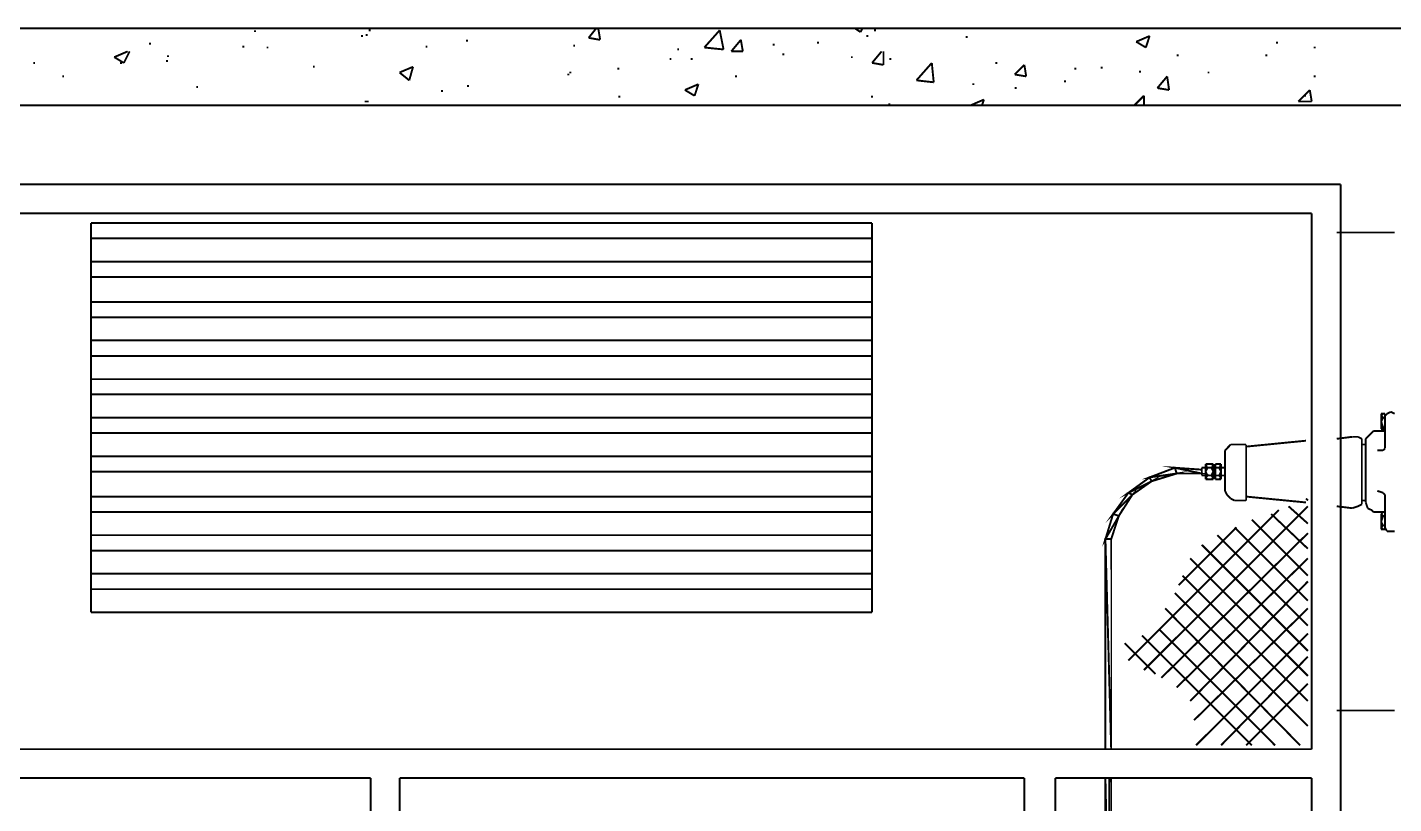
# Model space of a CAD drawing. Extents: x 219 to 1226, y 175 to 465.
# Drawn here: x 251.06 to 281.11, y 245.05 to 262.12 of the extents above; entities that cross this region are included whole.
import ezdxf

# ---------------------------------------------------------------- set-up
doc = ezdxf.new("R2010")
doc.units = 0
doc.header["$MEASUREMENT"] = 0
for name, color, linetype in [('C00-00-00-BLACK', 7, 'Continuous'), ('C00-FF-00', 3, 'Continuous'), ('CFF-00-00', 1, 'Continuous')]:
    doc.layers.add(name, color=color, linetype=linetype)

msp = doc.modelspace()

# ---------------------------------------------------------------- linework, layer by layer
at = {"layer": 'C00-00-00-BLACK', "const_width": 0.0423}
for points in [[(232.744, 262.098), (408.666, 262.098)], [(256.071, 262.055), (256.071, 262.014)], [(258.572, 262.055), (258.614, 262.055)], [(263.409, 261.887), (263.577, 262.098)], [(263.663, 261.844), (263.62, 262.098)], [(265.954, 261.675), (266.292, 262.055)], [(266.377, 261.632), (266.292, 262.055)], [(269.262, 262.098), (269.389, 262.014)], [(269.389, 262.014), (269.43, 262.098)], [(269.685, 262.055), (269.726, 262.055)], [(253.738, 261.759), (253.781, 261.759)], [(255.818, 261.718), (255.818, 261.675)], [(258.403, 261.929), (258.445, 261.929)], [(258.529, 261.971), (258.529, 261.929)], [(259.844, 261.718), (259.844, 261.675)], [(260.736, 261.844), (260.736, 261.802)], [(263.07, 261.718), (263.112, 261.718)], [(263.409, 261.887), (263.663, 261.844)], [(266.547, 261.59), (266.758, 261.844)], [(266.801, 261.59), (266.758, 261.844)], [(267.48, 261.759), (267.48, 261.718)], [(268.454, 261.802), (268.454, 261.759)], [(269.515, 261.929), (269.558, 261.929)], [(271.721, 261.929), (271.721, 261.887)], [(275.452, 261.802), (275.748, 261.929)], [(275.452, 261.802), (275.664, 261.675)], [(275.664, 261.675), (275.748, 261.929)], [(278.548, 261.802), (278.548, 261.759)], [(252.976, 261.463), (253.272, 261.59)], [(252.976, 261.463), (253.188, 261.336)], [(253.188, 261.336), (253.315, 261.59)], [(254.161, 261.505), (254.161, 261.463)], [(256.326, 261.675), (256.367, 261.675)], [(265.189, 261.421), (265.231, 261.421)], [(265.359, 261.632), (265.4, 261.632)], [(265.655, 261.421), (265.697, 261.421)], [(265.954, 261.675), (266.377, 261.632)], [(266.547, 261.59), (266.801, 261.59)], [(267.692, 261.548), (267.692, 261.505)], [(269.176, 261.463), (269.219, 261.463)], [(269.642, 261.336), (269.854, 261.59)], [(269.895, 261.293), (269.895, 261.59)], [(270.024, 261.421), (270.065, 261.421)], [(276.343, 261.505), (276.386, 261.505)], [(278.293, 261.505), (278.336, 261.505)], [(279.355, 261.675), (279.397, 261.675)], [(251.193, 261.336), (251.236, 261.336)], [(253.103, 261.336), (253.146, 261.336)], [(254.118, 261.379), (254.161, 261.379)], [(257.344, 261.252), (257.387, 261.252)], [(259.251, 261.125), (259.548, 261.252)], [(259.251, 261.125), (259.464, 260.953)], [(259.464, 260.953), (259.548, 261.252)], [(262.982, 261.125), (263.027, 261.125)], [(264.043, 261.209), (264.086, 261.209)], [(269.642, 261.336), (269.895, 261.293)], [(270.619, 260.953), (270.957, 261.336)], [(270.999, 260.91), (270.957, 261.336)], [(272.357, 261.336), (272.399, 261.336)], [(272.78, 261.082), (272.992, 261.293)], [(273.033, 261.04), (272.992, 261.293)], [(274.094, 261.209), (274.137, 261.209)], [(274.69, 261.252), (274.69, 261.209)], [(275.537, 261.166), (275.537, 261.125)], [(277.021, 261.125), (277.064, 261.125)], [(251.831, 261.04), (251.872, 261.04)], [(254.799, 260.826), (254.799, 260.783)], [(260.736, 260.826), (260.778, 260.826)], [(262.94, 261.082), (262.982, 261.082)], [(265.527, 260.741), (265.823, 260.868)], [(265.739, 260.614), (265.823, 260.868)], [(266.631, 261.04), (266.674, 261.04)], [(270.619, 260.953), (270.999, 260.91)], [(271.848, 260.868), (271.891, 260.868)], [(272.78, 261.082), (273.033, 261.04)], [(273.884, 260.953), (273.884, 260.91)], [(275.917, 260.783), (276.133, 261.04)], [(276.175, 260.741), (276.133, 261.04)], [(279.355, 261.04), (279.397, 261.04)], [(260.186, 260.741), (260.186, 260.698)], [(264.086, 260.614), (264.086, 260.571)], [(265.527, 260.741), (265.739, 260.614)], [(269.642, 260.614), (269.642, 260.571)], [(271.807, 260.402), (272.103, 260.53)], [(272.06, 260.402), (272.103, 260.53)], [(272.78, 260.783), (272.822, 260.783)], [(275.41, 260.402), (275.621, 260.614)], [(275.621, 260.402), (275.621, 260.614)], [(275.917, 260.783), (276.175, 260.741)], [(279.017, 260.487), (279.27, 260.741)], [(279.144, 260.614), (279.185, 260.614)], [(279.313, 260.487), (279.27, 260.741)], [(242.202, 260.402), (399.208, 260.402)], [(258.487, 260.487), (258.529, 260.487)], [(258.529, 260.487), (258.572, 260.487)], [(270.024, 260.445), (270.024, 260.402)], [(271.807, 260.402), (271.848, 260.402)], [(279.017, 260.487), (279.313, 260.487)], [(242.202, 258.664), (279.947, 258.664)], [(279.947, 258.664), (279.947, 208.943)], [(242.839, 258.029), (279.313, 258.029)], [(269.642, 257.818), (252.465, 257.818)], [(252.465, 257.818), (252.465, 249.255)], [(269.642, 249.255), (269.642, 257.818)], [(279.313, 258.029), (279.313, 246.244)], [(279.863, 257.606), (281.136, 257.606)], [(280.839, 253.62), (280.881, 253.62)], [(280.881, 253.62), (280.839, 253.579)], [(280.839, 253.62), (280.839, 253.283)], [(280.881, 253.62), (280.924, 253.62)], [(280.967, 253.62), (280.924, 253.579)], [(280.924, 253.62), (280.924, 252.944)], [(281.051, 253.663), (280.967, 253.62)], [(281.136, 253.62), (281.051, 253.663)], [(280.839, 253.579), (280.881, 253.536)], [(280.881, 253.536), (280.839, 253.452)], [(280.839, 253.452), (280.881, 253.324)], [(280.881, 253.324), (280.839, 253.324)], [(280.839, 253.324), (280.881, 253.283)], [(280.881, 253.536), (280.924, 253.536)], [(280.881, 253.324), (280.924, 253.324)], [(277.87, 252.898), (279.185, 253.028)], [(279.863, 253.07), (280.202, 253.113)], [(280.331, 253.113), (280.202, 253.113)], [(280.415, 253.07), (280.331, 253.113)], [(280.415, 252.944), (280.415, 253.07)], [(280.542, 253.113), (280.501, 253.07)], [(280.501, 253.07), (280.501, 251.67)], [(280.628, 253.197), (280.542, 253.113)], [(280.67, 253.24), (280.628, 253.197)], [(280.67, 253.24), (280.924, 253.24)], [(280.839, 253.283), (280.881, 253.283)], [(280.881, 253.283), (280.924, 253.283)], [(277.447, 252.857), (277.404, 252.814)], [(277.404, 252.814), (277.404, 251.925)], [(277.531, 252.944), (277.447, 252.857)], [(277.617, 252.944), (277.531, 252.944)], [(277.87, 252.944), (277.617, 252.944)], [(277.87, 252.944), (277.87, 251.713)], [(280.415, 252.944), (280.415, 251.713)], [(280.501, 252.944), (280.415, 252.944)], [(280.754, 252.814), (280.881, 252.814)], [(280.881, 252.814), (280.924, 252.857)], [(280.924, 252.857), (280.924, 252.944)], [(276.895, 252.433), (276.895, 252.263)], [(276.895, 252.433), (276.979, 252.433)], [(276.895, 252.263), (276.895, 252.433)], [(276.979, 252.518), (277.021, 252.518)], [(277.021, 252.518), (276.979, 252.475)], [(276.979, 252.179), (276.979, 252.518)], [(276.979, 252.475), (277.021, 252.433)], [(277.021, 252.433), (276.979, 252.348)], [(277.106, 252.518), (277.021, 252.518)], [(277.021, 252.433), (277.106, 252.433)], [(277.021, 252.433), (277.106, 252.433)], [(277.106, 252.518), (277.148, 252.518)], [(277.148, 252.475), (277.106, 252.518)], [(277.106, 252.433), (277.148, 252.475)], [(277.148, 252.348), (277.106, 252.433)], [(277.148, 252.179), (277.148, 252.518)], [(277.148, 252.433), (277.191, 252.433)], [(277.148, 252.433), (277.191, 252.433)], [(277.191, 252.518), (277.234, 252.518)], [(277.191, 252.518), (277.191, 252.475)], [(277.275, 252.518), (277.191, 252.518)], [(277.191, 252.179), (277.191, 252.518)], [(277.191, 252.475), (277.191, 252.433)], [(277.191, 252.433), (277.275, 252.433)], [(277.191, 252.433), (277.275, 252.433)], [(277.191, 252.433), (277.191, 252.348)], [(277.275, 252.518), (277.318, 252.518)], [(277.318, 252.475), (277.275, 252.518)], [(277.275, 252.433), (277.318, 252.475)], [(277.318, 252.348), (277.275, 252.433)], [(277.318, 252.179), (277.318, 252.518)], [(277.318, 252.433), (277.404, 252.433)], [(276.979, 252.263), (276.895, 252.263)], [(276.979, 252.348), (277.021, 252.263)], [(277.021, 252.263), (276.979, 252.222)], [(276.979, 252.222), (277.021, 252.179)], [(277.021, 252.179), (276.979, 252.179)], [(277.021, 252.263), (277.106, 252.263)], [(277.021, 252.263), (277.106, 252.263)], [(277.106, 252.179), (277.021, 252.179)], [(277.106, 252.263), (277.148, 252.348)], [(277.148, 252.222), (277.106, 252.263)], [(277.106, 252.179), (277.148, 252.222)], [(277.106, 252.179), (277.148, 252.179)], [(277.148, 252.263), (277.191, 252.263)], [(277.191, 252.263), (277.148, 252.263)], [(277.191, 252.348), (277.191, 252.263)], [(277.191, 252.263), (277.275, 252.263)], [(277.191, 252.263), (277.275, 252.263)], [(277.191, 252.263), (277.191, 252.222)], [(277.191, 252.222), (277.191, 252.179)], [(277.191, 252.179), (277.234, 252.179)], [(277.191, 252.179), (277.275, 252.179)], [(277.275, 252.263), (277.318, 252.348)], [(277.318, 252.222), (277.275, 252.263)], [(277.275, 252.179), (277.318, 252.222)], [(277.275, 252.179), (277.318, 252.179)], [(277.318, 252.263), (277.404, 252.263)], [(277.404, 251.925), (277.447, 251.84)], [(277.447, 251.84), (277.531, 251.756)], [(280.881, 251.883), (280.754, 251.925)], [(280.924, 251.84), (280.881, 251.883)], [(280.924, 251.713), (280.924, 251.84)], [(275.282, 248.195), (278.59, 251.502)], [(275.621, 247.983), (279.228, 251.586)], [(277.531, 251.756), (277.617, 251.713)], [(277.87, 251.713), (277.617, 251.713)], [(277.87, 251.799), (279.185, 251.67)], [(279.228, 251.205), (278.802, 251.586)], [(279.228, 251.713), (279.185, 251.756)], [(279.863, 251.586), (280.202, 251.544)], [(280.202, 251.544), (280.331, 251.586)], [(280.331, 251.586), (280.415, 251.629)], [(280.415, 251.629), (280.415, 251.713)], [(280.501, 251.713), (280.415, 251.713)], [(280.501, 251.67), (280.542, 251.544)], [(280.542, 251.544), (280.628, 251.502)], [(280.628, 251.502), (280.67, 251.46)], [(280.924, 251.713), (280.924, 251.078)], [(279.228, 250.059), (277.997, 251.29)], [(279.228, 250.652), (278.421, 251.417)], [(280.67, 251.46), (280.924, 251.46)], [(280.839, 251.417), (280.881, 251.46)], [(280.881, 251.46), (280.839, 251.417)], [(280.839, 251.417), (280.839, 251.078)], [(280.839, 251.417), (280.881, 251.374)], [(280.881, 251.374), (280.839, 251.247)], [(280.839, 251.247), (280.881, 251.163)], [(280.881, 251.46), (280.924, 251.46)], [(280.881, 251.374), (280.924, 251.374)], [(276.006, 247.813), (279.228, 250.994)], [(276.386, 249.849), (277.659, 251.121)], [(279.228, 248.958), (277.234, 250.951)], [(279.228, 249.509), (277.617, 251.121)], [(280.881, 251.163), (280.839, 251.121)], [(280.839, 251.121), (280.881, 251.078)], [(280.881, 251.078), (280.839, 251.078)], [(280.881, 251.163), (280.924, 251.163)], [(280.924, 251.078), (280.881, 251.078)], [(280.924, 251.121), (280.967, 251.037)], [(280.967, 251.037), (281.051, 251.037)], [(281.051, 251.037), (281.136, 251.037)], [(279.228, 248.406), (276.895, 250.738)], [(276.343, 247.601), (279.228, 250.441)], [(279.228, 247.856), (276.64, 250.441)], [(279.228, 247.305), (276.472, 250.059)], [(276.64, 247.305), (279.228, 249.933)], [(279.228, 246.752), (276.302, 249.679)], [(279.947, 249.467), (279.947, 208.943)], [(252.465, 249.255), (269.642, 249.255)], [(279.058, 246.329), (276.09, 249.34)], [(276.725, 246.882), (279.228, 249.34)], [(278.505, 246.329), (275.963, 248.874)], [(275.876, 247.897), (275.198, 248.575)], [(277.997, 246.329), (275.58, 248.745)], [(276.768, 246.329), (279.228, 248.788)], [(277.318, 246.329), (279.228, 248.279)], [(277.87, 246.329), (279.228, 247.686)], [(279.863, 247.094), (281.136, 247.094)], [(242.839, 246.244), (279.313, 246.244)], [(242.839, 245.61), (258.614, 245.61)], [(258.614, 245.61), (258.614, 211.317)], [(259.251, 245.61), (259.251, 238.828)], [(259.251, 245.61), (272.992, 245.61)], [(272.992, 245.61), (272.992, 228.697)], [(273.671, 245.61), (273.671, 228.697)], [(273.671, 245.61), (279.313, 245.61)], [(279.313, 245.61), (279.313, 211.317)]]:
    msp.add_lwpolyline(points, dxfattribs=at)
at = {"layer": 'C00-FF-00', "const_width": 0.0423}
for points in [[(269.642, 257.479), (252.465, 257.479)], [(269.642, 256.968), (252.465, 256.968)], [(269.642, 256.629), (252.465, 256.629)], [(269.642, 256.079), (252.465, 256.079)], [(269.642, 255.74), (252.465, 255.74)], [(269.642, 255.233), (252.465, 255.233)], [(269.642, 254.891), (252.465, 254.891)], [(269.642, 254.382), (252.465, 254.382)], [(269.642, 254.045), (252.465, 254.045)], [(269.642, 253.536), (252.465, 253.536)], [(269.642, 253.197), (252.465, 253.197)], [(269.642, 252.687), (252.465, 252.687)], [(269.642, 252.348), (252.465, 252.348)], [(269.642, 251.799), (252.465, 251.799)], [(269.642, 251.46), (252.465, 251.46)], [(269.642, 250.951), (252.465, 250.951)], [(269.642, 250.609), (252.465, 250.609)], [(269.642, 250.102), (252.465, 250.102)], [(269.642, 249.763), (252.465, 249.763)]]:
    msp.add_lwpolyline(points, dxfattribs=at)
at = {"layer": 'CFF-00-00', "const_width": 0.0423}
for points in [[(276.302, 252.433), (276.343, 252.306), (275.748, 252.222), (276.302, 252.433)], [(276.895, 252.391), (276.895, 252.306), (276.302, 252.433), (276.895, 252.391)], [(276.895, 252.306), (276.302, 252.433), (276.343, 252.306), (276.895, 252.306)], [(275.748, 252.222), (275.791, 252.136), (275.282, 251.883), (275.748, 252.222)], [(275.791, 252.136), (275.282, 251.883), (275.368, 251.84), (275.791, 252.136)], [(276.343, 252.306), (275.748, 252.222), (275.791, 252.136), (276.343, 252.306)], [(275.282, 251.883), (275.368, 251.84), (274.945, 251.417), (275.282, 251.883)], [(275.368, 251.84), (274.945, 251.417), (275.071, 251.374), (275.368, 251.84)], [(275.071, 251.374), (274.775, 250.864), (274.902, 250.864), (275.071, 251.374)], [(274.945, 251.417), (275.071, 251.374), (274.775, 250.864), (274.945, 251.417)], [(274.902, 246.244), (274.775, 250.864), (274.902, 250.864), (274.902, 246.244)], [(274.775, 246.244), (274.902, 246.244), (274.775, 250.864), (274.775, 246.244)], [(274.902, 239.801), (274.775, 245.61), (274.902, 245.61), (274.902, 239.801)], [(274.775, 237.894), (274.859, 237.894), (274.775, 245.61), (274.775, 237.894)], [(274.859, 237.894), (274.775, 245.61), (274.859, 245.61), (274.859, 237.894)], [(274.775, 239.801), (274.902, 239.801), (274.775, 245.61), (274.775, 239.801)]]:
    msp.add_lwpolyline(points, close=True, dxfattribs=at)
at = {"layer": 'CFF-00-00'}
for points in [[(276.302, 252.433), (276.343, 252.306), (275.748, 252.222), (276.302, 252.433)], [(276.895, 252.391), (276.895, 252.306), (276.302, 252.433), (276.895, 252.391)], [(276.895, 252.306), (276.302, 252.433), (276.343, 252.306), (276.895, 252.306)], [(275.748, 252.222), (275.791, 252.136), (275.282, 251.883), (275.748, 252.222)], [(275.791, 252.136), (275.282, 251.883), (275.368, 251.84), (275.791, 252.136)], [(276.343, 252.306), (275.748, 252.222), (275.791, 252.136), (276.343, 252.306)], [(275.282, 251.883), (275.368, 251.84), (274.945, 251.417), (275.282, 251.883)], [(275.368, 251.84), (274.945, 251.417), (275.071, 251.374), (275.368, 251.84)], [(274.945, 251.417), (275.071, 251.374), (274.775, 250.864), (274.945, 251.417)], [(275.071, 251.374), (274.775, 250.864), (274.902, 250.864), (275.071, 251.374)], [(274.775, 246.244), (274.902, 246.244), (274.775, 250.864), (274.775, 246.244)], [(274.902, 246.244), (274.775, 250.864), (274.902, 250.864), (274.902, 246.244)], [(274.775, 237.894), (274.859, 237.894), (274.775, 245.61), (274.775, 237.894)], [(274.859, 237.894), (274.775, 245.61), (274.859, 245.61), (274.859, 237.894)], [(274.775, 239.801), (274.902, 239.801), (274.775, 245.61), (274.775, 239.801)], [(274.902, 239.801), (274.775, 245.61), (274.902, 245.61), (274.902, 239.801)]]:
    msp.add_lwpolyline(points, close=True, dxfattribs=at)

doc.saveas('drawing.dxf')
